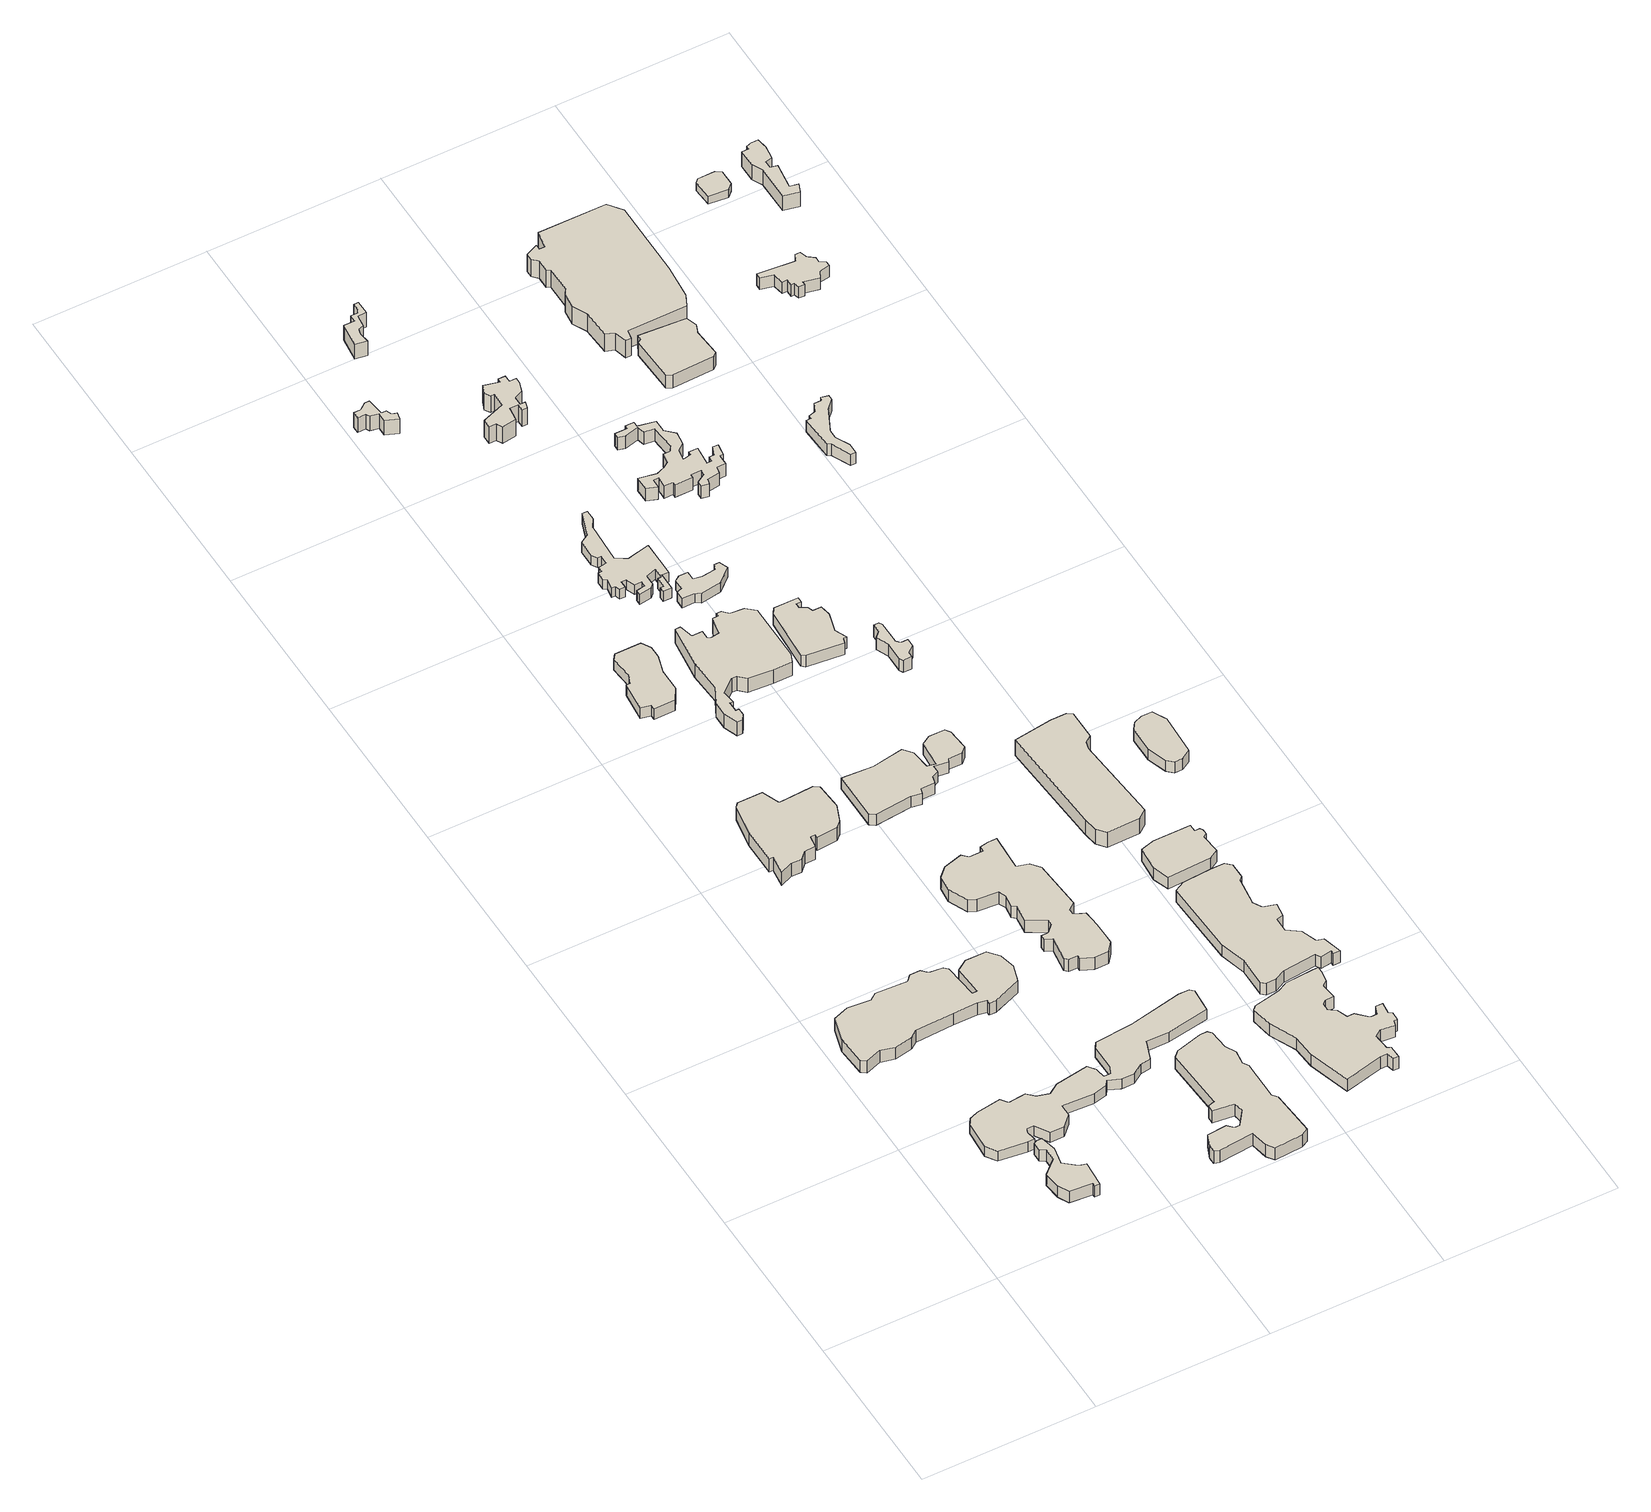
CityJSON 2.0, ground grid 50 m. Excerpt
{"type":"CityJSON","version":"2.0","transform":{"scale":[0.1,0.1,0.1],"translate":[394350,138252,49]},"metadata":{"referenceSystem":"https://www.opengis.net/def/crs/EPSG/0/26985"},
"CityObjects":{
"building1":{"type":"Building","attributes":{"measuredHeight":4.12,"roofElevation":57.24,"groundElevation":53.12,"footprintArea":104.8,"confidence":0.87,"heightSource":"learned pixel-footprint scale","storeysAboveGround":1},"geometry":[{"type":"Solid","lod":"1","boundaries":[[[[0,1,2,3,4,5,6,7,8,9,10,11,12,13,14,15]],[[16,17,18,19,20,21,22,23,24,25,26,27,28,29,30,31]],[[15,14,17,16]],[[14,13,18,17]],[[13,12,19,18]],[[12,11,20,19]],[[11,10,21,20]],[[10,9,22,21]],[[9,8,23,22]],[[8,7,24,23]],[[7,6,25,24]],[[6,5,26,25]],[[5,4,27,26]],[[4,3,28,27]],[[3,2,29,28]],[[2,1,30,29]],[[1,0,31,30]],[[0,15,16,31]]]]}]},
"building2":{"type":"Building","attributes":{"measuredHeight":4.44,"roofElevation":60.84,"groundElevation":56.4,"footprintArea":727,"confidence":0.87,"heightSource":"learned pixel-footprint scale","storeysAboveGround":1},"geometry":[{"type":"Solid","lod":"1","boundaries":[[[[32,33,34,35,36,37,38,39,40,41,42,43,44,45,46,47,48,49,50,51,52,53,54,55,56,57,58,59,60,61]],[[62,63,64,65,66,67,68,69,70,71,72,73,74,75,76,77,78,79,80,81,82,83,84,85,86,87,88,89,90,91]],[[61,60,63,62]],[[60,59,64,63]],[[59,58,65,64]],[[58,57,66,65]],[[57,56,67,66]],[[56,55,68,67]],[[55,54,69,68]],[[54,53,70,69]],[[53,52,71,70]],[[52,51,72,71]],[[51,50,73,72]],[[50,49,74,73]],[[49,48,75,74]],[[48,47,76,75]],[[47,46,77,76]],[[46,45,78,77]],[[45,44,79,78]],[[44,43,80,79]],[[43,42,81,80]],[[42,41,82,81]],[[41,40,83,82]],[[40,39,84,83]],[[39,38,85,84]],[[38,37,86,85]],[[37,36,87,86]],[[36,35,88,87]],[[35,34,89,88]],[[34,33,90,89]],[[33,32,91,90]],[[32,61,62,91]]]]}]},
"building3":{"type":"Building","attributes":{"measuredHeight":3.6,"roofElevation":56.82,"groundElevation":53.22,"footprintArea":720,"confidence":0.86,"heightSource":"learned pixel-footprint scale","storeysAboveGround":1},"geometry":[{"type":"Solid","lod":"1","boundaries":[[[[92,93,94,95,96,97,98,99,100,101,102,103,104,105,106,107,108,109,110,111,112,113,114,115,116,117,118,119,120,121,122,123,124,125,126,127,128,129,130,131,132]],[[133,134,135,136,137,138,139,140,141,142,143,144,145,146,147,148,149,150,151,152,153,154,155,156,157,158,159,160,161,162,163,164,165,166,167,168,169,170,171,172,173]],[[132,131,134,133]],[[131,130,135,134]],[[130,129,136,135]],[[129,128,137,136]],[[128,127,138,137]],[[127,126,139,138]],[[126,125,140,139]],[[125,124,141,140]],[[124,123,142,141]],[[123,122,143,142]],[[122,121,144,143]],[[121,120,145,144]],[[120,119,146,145]],[[119,118,147,146]],[[118,117,148,147]],[[117,116,149,148]],[[116,115,150,149]],[[115,114,151,150]],[[114,113,152,151]],[[113,112,153,152]],[[112,111,154,153]],[[111,110,155,154]],[[110,109,156,155]],[[109,108,157,156]],[[108,107,158,157]],[[107,106,159,158]],[[106,105,160,159]],[[105,104,161,160]],[[104,103,162,161]],[[103,102,163,162]],[[102,101,164,163]],[[101,100,165,164]],[[100,99,166,165]],[[99,98,167,166]],[[98,97,168,167]],[[97,96,169,168]],[[96,95,170,169]],[[95,94,171,170]],[[94,93,172,171]],[[93,92,173,172]],[[92,132,133,173]]]]}]},
"building4":{"type":"Building","attributes":{"measuredHeight":4.81,"roofElevation":65.11,"groundElevation":60.3,"footprintArea":425,"confidence":0.78,"heightSource":"learned pixel-footprint scale","storeysAboveGround":2},"geometry":[{"type":"Solid","lod":"1","boundaries":[[[[174,175,176,177,178,179,180,181,182,183,184,185,186,187,188,189,190,191,192,193]],[[194,195,196,197,198,199,200,201,202,203,204,205,206,207,208,209,210,211,212,213]],[[193,192,195,194]],[[192,191,196,195]],[[191,190,197,196]],[[190,189,198,197]],[[189,188,199,198]],[[188,187,200,199]],[[187,186,201,200]],[[186,185,202,201]],[[185,184,203,202]],[[184,183,204,203]],[[183,182,205,204]],[[182,181,206,205]],[[181,180,207,206]],[[180,179,208,207]],[[179,178,209,208]],[[178,177,210,209]],[[177,176,211,210]],[[176,175,212,211]],[[175,174,213,212]],[[174,193,194,213]]]]}]},
"building5":{"type":"Building","attributes":{"measuredHeight":3.94,"roofElevation":64.32,"groundElevation":60.38,"footprintArea":195.2,"confidence":0.85,"heightSource":"learned pixel-footprint scale","storeysAboveGround":1},"geometry":[{"type":"Solid","lod":"1","boundaries":[[[[214,215,216,217,218,219,220,221,222,223,224,225,226,227]],[[228,229,230,231,232,233,234,235,236,237,238,239,240,241]],[[227,226,229,228]],[[226,225,230,229]],[[225,224,231,230]],[[224,223,232,231]],[[223,222,233,232]],[[222,221,234,233]],[[221,220,235,234]],[[220,219,236,235]],[[219,218,237,236]],[[218,217,238,237]],[[217,216,239,238]],[[216,215,240,239]],[[215,214,241,240]],[[214,227,228,241]]]]}]},
"building6":{"type":"Building","attributes":{"measuredHeight":4.56,"roofElevation":54.21,"groundElevation":49.65,"footprintArea":566.2,"confidence":0.84,"heightSource":"learned pixel-footprint scale","storeysAboveGround":2},"geometry":[{"type":"Solid","lod":"1","boundaries":[[[[242,243,244,245,246,247,248,249,250,251,252,253,254,255,256,257,258,259,260,261,262,263,264,265,266,267,268,269]],[[270,271,272,273,274,275,276,277,278,279,280,281,282,283,284,285,286,287,288,289,290,291,292,293,294,295,296,297]],[[269,268,271,270]],[[268,267,272,271]],[[267,266,273,272]],[[266,265,274,273]],[[265,264,275,274]],[[264,263,276,275]],[[263,262,277,276]],[[262,261,278,277]],[[261,260,279,278]],[[260,259,280,279]],[[259,258,281,280]],[[258,257,282,281]],[[257,256,283,282]],[[256,255,284,283]],[[255,254,285,284]],[[254,253,286,285]],[[253,252,287,286]],[[252,251,288,287]],[[251,250,289,288]],[[250,249,290,289]],[[249,248,291,290]],[[248,247,292,291]],[[247,246,293,292]],[[246,245,294,293]],[[245,244,295,294]],[[244,243,296,295]],[[243,242,297,296]],[[242,269,270,297]]]]}]},
"building7":{"type":"Building","attributes":{"measuredHeight":4.41,"roofElevation":58.89,"groundElevation":54.48,"footprintArea":629.8,"confidence":0.8,"heightSource":"learned pixel-footprint scale","storeysAboveGround":1},"geometry":[{"type":"Solid","lod":"1","boundaries":[[[[298,299,300,301,302,303,304,305,306,307,308,309,310,311,312,313,314,315,316,317,318,319,320,321,322,323,324,325,326,327,328,329,330,331,332,333,334]],[[335,336,337,338,339,340,341,342,343,344,345,346,347,348,349,350,351,352,353,354,355,356,357,358,359,360,361,362,363,364,365,366,367,368,369,370,371]],[[334,333,336,335]],[[333,332,337,336]],[[332,331,338,337]],[[331,330,339,338]],[[330,329,340,339]],[[329,328,341,340]],[[328,327,342,341]],[[327,326,343,342]],[[326,325,344,343]],[[325,324,345,344]],[[324,323,346,345]],[[323,322,347,346]],[[322,321,348,347]],[[321,320,349,348]],[[320,319,350,349]],[[319,318,351,350]],[[318,317,352,351]],[[317,316,353,352]],[[316,315,354,353]],[[315,314,355,354]],[[314,313,356,355]],[[313,312,357,356]],[[312,311,358,357]],[[311,310,359,358]],[[310,309,360,359]],[[309,308,361,360]],[[308,307,362,361]],[[307,306,363,362]],[[306,305,364,363]],[[305,304,365,364]],[[304,303,366,365]],[[303,302,367,366]],[[302,301,368,367]],[[301,300,369,368]],[[300,299,370,369]],[[299,298,371,370]],[[298,334,335,371]]]]}]},
"building8":{"type":"Building","attributes":{"measuredHeight":5.1,"roofElevation":64.93,"groundElevation":59.83,"footprintArea":477.8,"confidence":0.82,"heightSource":"learned pixel-footprint scale","storeysAboveGround":2},"geometry":[{"type":"Solid","lod":"1","boundaries":[[[[372,373,374,375,376,377,378,379,380,381,382,383,384,385,386,387,388,389,390,391,392,393,394,395,396,397,398,399,400,401,402,403,404]],[[405,406,407,408,409,410,411,412,413,414,415,416,417,418,419,420,421,422,423,424,425,426,427,428,429,430,431,432,433,434,435,436,437]],[[404,403,406,405]],[[403,402,407,406]],[[402,401,408,407]],[[401,400,409,408]],[[400,399,410,409]],[[399,398,411,410]],[[398,397,412,411]],[[397,396,413,412]],[[396,395,414,413]],[[395,394,415,414]],[[394,393,416,415]],[[393,392,417,416]],[[392,391,418,417]],[[391,390,419,418]],[[390,389,420,419]],[[389,388,421,420]],[[388,387,422,421]],[[387,386,423,422]],[[386,385,424,423]],[[385,384,425,424]],[[384,383,426,425]],[[383,382,427,426]],[[382,381,428,427]],[[381,380,429,428]],[[380,379,430,429]],[[379,378,431,430]],[[378,377,432,431]],[[377,376,433,432]],[[376,375,434,433]],[[375,374,435,434]],[[374,373,436,435]],[[373,372,437,436]],[[372,404,405,437]]]]}]},
"building9":{"type":"Building","attributes":{"measuredHeight":5.39,"roofElevation":60.16,"groundElevation":54.77,"footprintArea":30,"confidence":0.73,"heightSource":"learned pixel-footprint scale","storeysAboveGround":2},"geometry":[{"type":"Solid","lod":"1","boundaries":[[[[438,439,440,441,442,443,444,445,446,447,448,449,450,451]],[[452,453,454,455,456,457,458,459,460,461,462,463,464,465]],[[451,450,453,452]],[[450,449,454,453]],[[449,448,455,454]],[[448,447,456,455]],[[447,446,457,456]],[[446,445,458,457]],[[445,444,459,458]],[[444,443,460,459]],[[443,442,461,460]],[[442,441,462,461]],[[441,440,463,462]],[[440,439,464,463]],[[439,438,465,464]],[[438,451,452,465]]]]}]},
"building10":{"type":"Building","attributes":{"measuredHeight":4.01,"roofElevation":62.03,"groundElevation":58.02,"footprintArea":373.2,"confidence":0.89,"heightSource":"learned pixel-footprint scale","storeysAboveGround":1},"geometry":[{"type":"Solid","lod":"1","boundaries":[[[[466,467,468,469,470,471,472,473,474,475,476,477,478,479,480,481,482,483,484,485,486,487,488]],[[489,490,491,492,493,494,495,496,497,498,499,500,501,502,503,504,505,506,507,508,509,510,511]],[[488,487,490,489]],[[487,486,491,490]],[[486,485,492,491]],[[485,484,493,492]],[[484,483,494,493]],[[483,482,495,494]],[[482,481,496,495]],[[481,480,497,496]],[[480,479,498,497]],[[479,478,499,498]],[[478,477,500,499]],[[477,476,501,500]],[[476,475,502,501]],[[475,474,503,502]],[[474,473,504,503]],[[473,472,505,504]],[[472,471,506,505]],[[471,470,507,506]],[[470,469,508,507]],[[469,468,509,508]],[[468,467,510,509]],[[467,466,511,510]],[[466,488,489,511]]]]}]},
"building11":{"type":"Building","attributes":{"measuredHeight":3.57,"roofElevation":62.95,"groundElevation":59.38,"footprintArea":201.2,"confidence":0.77,"heightSource":"learned pixel-footprint scale","storeysAboveGround":1},"geometry":[{"type":"Solid","lod":"1","boundaries":[[[[512,513,514,515,516,517,518,519,520,521,522,523,524,525,526,527,528,529,530,531,532,533,534,535,536,537,538,539,540,541,542,543,544,545,546,547,548,549,550,551,552]],[[553,554,555,556,557,558,559,560,561,562,563,564,565,566,567,568,569,570,571,572,573,574,575,576,577,578,579,580,581,582,583,584,585,586,587,588,589,590,591,592,593]],[[552,551,554,553]],[[551,550,555,554]],[[550,549,556,555]],[[549,548,557,556]],[[548,547,558,557]],[[547,546,559,558]],[[546,545,560,559]],[[545,544,561,560]],[[544,543,562,561]],[[543,542,563,562]],[[542,541,564,563]],[[541,540,565,564]],[[540,539,566,565]],[[539,538,567,566]],[[538,537,568,567]],[[537,536,569,568]],[[536,535,570,569]],[[535,534,571,570]],[[534,533,572,571]],[[533,532,573,572]],[[532,531,574,573]],[[531,530,575,574]],[[530,529,576,575]],[[529,528,577,576]],[[528,527,578,577]],[[527,526,579,578]],[[526,525,580,579]],[[525,524,581,580]],[[524,523,582,581]],[[523,522,583,582]],[[522,521,584,583]],[[521,520,585,584]],[[520,519,586,585]],[[519,518,587,586]],[[518,517,588,587]],[[517,516,589,588]],[[516,515,590,589]],[[515,514,591,590]],[[514,513,592,591]],[[513,512,593,592]],[[512,552,553,593]]]]}]},
"building12":{"type":"Building","attributes":{"measuredHeight":3.43,"roofElevation":63.16,"groundElevation":59.73,"footprintArea":72.8,"confidence":0.88,"heightSource":"learned pixel-footprint scale","storeysAboveGround":1},"geometry":[{"type":"Solid","lod":"1","boundaries":[[[[594,595,596,597,598,599,600,601,602,603,604,605,606,607,608]],[[609,610,611,612,613,614,615,616,617,618,619,620,621,622,623]],[[608,607,610,609]],[[607,606,611,610]],[[606,605,612,611]],[[605,604,613,612]],[[604,603,614,613]],[[603,602,615,614]],[[602,601,616,615]],[[601,600,617,616]],[[600,599,618,617]],[[599,598,619,618]],[[598,597,620,619]],[[597,596,621,620]],[[596,595,622,621]],[[595,594,623,622]],[[594,608,609,623]]]]}]},
"building13":{"type":"Building","attributes":{"measuredHeight":4.48,"roofElevation":55.13,"groundElevation":50.65,"footprintArea":612.5,"confidence":0.88,"heightSource":"learned pixel-footprint scale","storeysAboveGround":1},"geometry":[{"type":"Solid","lod":"1","boundaries":[[[[624,625,626,627,628,629,630,631,632,633,634,635,636,637,638,639,640,641,642,643,644,645,646,647,648,649,650,651,652,653,654,655,656,657,658,659,660]],[[661,662,663,664,665,666,667,668,669,670,671,672,673,674,675,676,677,678,679,680,681,682,683,684,685,686,687,688,689,690,691,692,693,694,695,696,697]],[[660,659,662,661]],[[659,658,663,662]],[[658,657,664,663]],[[657,656,665,664]],[[656,655,666,665]],[[655,654,667,666]],[[654,653,668,667]],[[653,652,669,668]],[[652,651,670,669]],[[651,650,671,670]],[[650,649,672,671]],[[649,648,673,672]],[[648,647,674,673]],[[647,646,675,674]],[[646,645,676,675]],[[645,644,677,676]],[[644,643,678,677]],[[643,642,679,678]],[[642,641,680,679]],[[641,640,681,680]],[[640,639,682,681]],[[639,638,683,682]],[[638,637,684,683]],[[637,636,685,684]],[[636,635,686,685]],[[635,634,687,686]],[[634,633,688,687]],[[633,632,689,688]],[[632,631,690,689]],[[631,630,691,690]],[[630,629,692,691]],[[629,628,693,692]],[[628,627,694,693]],[[627,626,695,694]],[[626,625,696,695]],[[625,624,697,696]],[[624,660,661,697]]]]}]},
"building14":{"type":"Building","attributes":{"measuredHeight":5.35,"roofElevation":58.22,"groundElevation":52.87,"footprintArea":36,"confidence":0.58,"heightSource":"learned pixel-footprint scale","storeysAboveGround":2},"geometry":[{"type":"Solid","lod":"1","boundaries":[[[[698,699,700,701,702,703,704,705,706,707,708,709,710,711]],[[712,713,714,715,716,717,718,719,720,721,722,723,724,725]],[[711,710,713,712]],[[710,709,714,713]],[[709,708,715,714]],[[708,707,716,715]],[[707,706,717,716]],[[706,705,718,717]],[[705,704,719,718]],[[704,703,720,719]],[[703,702,721,720]],[[702,701,722,721]],[[701,700,723,722]],[[700,699,724,723]],[[699,698,725,724]],[[698,711,712,725]]]]}]},
"building15":{"type":"Building","attributes":{"measuredHeight":4.18,"roofElevation":63.66,"groundElevation":59.48,"footprintArea":196,"confidence":0.87,"heightSource":"learned pixel-footprint scale","storeysAboveGround":1},"geometry":[{"type":"Solid","lod":"1","boundaries":[[[[726,727,728,729,730,731,732,733,734,735,736,737,738,739,740,741]],[[742,743,744,745,746,747,748,749,750,751,752,753,754,755,756,757]],[[741,740,743,742]],[[740,739,744,743]],[[739,738,745,744]],[[738,737,746,745]],[[737,736,747,746]],[[736,735,748,747]],[[735,734,749,748]],[[734,733,750,749]],[[733,732,751,750]],[[732,731,752,751]],[[731,730,753,752]],[[730,729,754,753]],[[729,728,755,754]],[[728,727,756,755]],[[727,726,757,756]],[[726,741,742,757]]]]}]},
"building16":{"type":"Building","attributes":{"measuredHeight":6.1,"roofElevation":60.27,"groundElevation":54.17,"footprintArea":97.2,"confidence":0.68,"heightSource":"learned pixel-footprint scale","storeysAboveGround":2},"geometry":[{"type":"Solid","lod":"1","boundaries":[[[[758,759,760,761,762,763,764,765,766,767,768,769,770,771,772,773,774,775,776,777,778,779,780,781]],[[782,783,784,785,786,787,788,789,790,791,792,793,794,795,796,797,798,799,800,801,802,803,804,805]],[[781,780,783,782]],[[780,779,784,783]],[[779,778,785,784]],[[778,777,786,785]],[[777,776,787,786]],[[776,775,788,787]],[[775,774,789,788]],[[774,773,790,789]],[[773,772,791,790]],[[772,771,792,791]],[[771,770,793,792]],[[770,769,794,793]],[[769,768,795,794]],[[768,767,796,795]],[[767,766,797,796]],[[766,765,798,797]],[[765,764,799,798]],[[764,763,800,799]],[[763,762,801,800]],[[762,761,802,801]],[[761,760,803,802]],[[760,759,804,803]],[[759,758,805,804]],[[758,781,782,805]]]]}]},
"building17":{"type":"Building","attributes":{"measuredHeight":4.31,"roofElevation":57.33,"groundElevation":53.02,"footprintArea":654,"confidence":0.88,"heightSource":"learned pixel-footprint scale","storeysAboveGround":1},"geometry":[{"type":"Solid","lod":"1","boundaries":[[[[806,807,808,809,810,811,812,813,814,815,816,817,818,819,820,821,822,823,824,825,826,827,828,829,830,831,832]],[[833,834,835,836,837,838,839,840,841,842,843,844,845,846,847,848,849,850,851,852,853,854,855,856,857,858,859]],[[832,831,834,833]],[[831,830,835,834]],[[830,829,836,835]],[[829,828,837,836]],[[828,827,838,837]],[[827,826,839,838]],[[826,825,840,839]],[[825,824,841,840]],[[824,823,842,841]],[[823,822,843,842]],[[822,821,844,843]],[[821,820,845,844]],[[820,819,846,845]],[[819,818,847,846]],[[818,817,848,847]],[[817,816,849,848]],[[816,815,850,849]],[[815,814,851,850]],[[814,813,852,851]],[[813,812,853,852]],[[812,811,854,853]],[[811,810,855,854]],[[810,809,856,855]],[[809,808,857,856]],[[808,807,858,857]],[[807,806,859,858]],[[806,832,833,859]]]]}]},
"building18":{"type":"Building","attributes":{"measuredHeight":4.53,"roofElevation":63.44,"groundElevation":58.91,"footprintArea":42.5,"confidence":0.66,"heightSource":"learned pixel-footprint scale","storeysAboveGround":2},"geometry":[{"type":"Solid","lod":"1","boundaries":[[[[860,861,862,863,864,865,866,867,868,869,870,871,872,873]],[[874,875,876,877,878,879,880,881,882,883,884,885,886,887]],[[873,872,875,874]],[[872,871,876,875]],[[871,870,877,876]],[[870,869,878,877]],[[869,868,879,878]],[[868,867,880,879]],[[867,866,881,880]],[[866,865,882,881]],[[865,864,883,882]],[[864,863,884,883]],[[863,862,885,884]],[[862,861,886,885]],[[861,860,887,886]],[[860,873,874,887]]]]}]},
"building19":{"type":"Building","attributes":{"measuredHeight":5.63,"roofElevation":61.1,"groundElevation":55.47,"footprintArea":567.2,"confidence":0.85,"heightSource":"learned pixel-footprint scale","storeysAboveGround":2},"geometry":[{"type":"Solid","lod":"1","boundaries":[[[[888,889,890,891,892,893,894,895,896,897,898,899]],[[900,901,902,903,904,905,906,907,908,909,910,911]],[[899,898,901,900]],[[898,897,902,901]],[[897,896,903,902]],[[896,895,904,903]],[[895,894,905,904]],[[894,893,906,905]],[[893,892,907,906]],[[892,891,908,907]],[[891,890,909,908]],[[890,889,910,909]],[[889,888,911,910]],[[888,899,900,911]]]]}]},
"building20":{"type":"Building","attributes":{"measuredHeight":4.23,"roofElevation":58.26,"groundElevation":54.03,"footprintArea":190.2,"confidence":0.86,"heightSource":"learned pixel-footprint scale","storeysAboveGround":1},"geometry":[{"type":"Solid","lod":"1","boundaries":[[[[912,913,914,915,916,917,918,919,920,921,922,923]],[[924,925,926,927,928,929,930,931,932,933,934,935]],[[923,922,925,924]],[[922,921,926,925]],[[921,920,927,926]],[[920,919,928,927]],[[919,918,929,928]],[[918,917,930,929]],[[917,916,931,930]],[[916,915,932,931]],[[915,914,933,932]],[[914,913,934,933]],[[913,912,935,934]],[[912,923,924,935]]]]}]},
"building21":{"type":"Building","attributes":{"measuredHeight":4.62,"roofElevation":63.05,"groundElevation":58.43,"footprintArea":191,"confidence":0.72,"heightSource":"learned pixel-footprint scale","storeysAboveGround":2},"geometry":[{"type":"Solid","lod":"1","boundaries":[[[[936,937,938,939,940,941,942,943,944,945,946,947,948,949,950,951,952,953,954,955,956,957,958,959,960,961,962,963,964,965,966,967,968,969,970,971,972,973,974,975,976,977,978,979,980,981,982,983,984,985,986,987]],[[988,989,990,991,992,993,994,995,996,997,998,999,1000,1001,1002,1003,1004,1005,1006,1007,1008,1009,1010,1011,1012,1013,1014,1015,1016,1017,1018,1019,1020,1021,1022,1023,1024,1025,1026,1027,1028,1029,1030,1031,1032,1033,1034,1035,1036,1037,1038,1039]],[[987,986,989,988]],[[986,985,990,989]],[[985,984,991,990]],[[984,983,992,991]],[[983,982,993,992]],[[982,981,994,993]],[[981,980,995,994]],[[980,979,996,995]],[[979,978,997,996]],[[978,977,998,997]],[[977,976,999,998]],[[976,975,1000,999]],[[975,974,1001,1000]],[[974,973,1002,1001]],[[973,972,1003,1002]],[[972,971,1004,1003]],[[971,970,1005,1004]],[[970,969,1006,1005]],[[969,968,1007,1006]],[[968,967,1008,1007]],[[967,966,1009,1008]],[[966,965,1010,1009]],[[965,964,1011,1010]],[[964,963,1012,1011]],[[963,962,1013,1012]],[[962,961,1014,1013]],[[961,960,1015,1014]],[[960,959,1016,1015]],[[959,958,1017,1016]],[[958,957,1018,1017]],[[957,956,1019,1018]],[[956,955,1020,1019]],[[955,954,1021,1020]],[[954,953,1022,1021]],[[953,952,1023,1022]],[[952,951,1024,1023]],[[951,950,1025,1024]],[[950,949,1026,1025]],[[949,948,1027,1026]],[[948,947,1028,1027]],[[947,946,1029,1028]],[[946,945,1030,1029]],[[945,944,1031,1030]],[[944,943,1032,1031]],[[943,942,1033,1032]],[[942,941,1034,1033]],[[941,940,1035,1034]],[[940,939,1036,1035]],[[939,938,1037,1036]],[[938,937,1038,1037]],[[937,936,1039,1038]],[[936,987,988,1039]]]]}]},
"building22":{"type":"Building","attributes":{"measuredHeight":4.11,"roofElevation":59.83,"groundElevation":55.72,"footprintArea":132.8,"confidence":0.88,"heightSource":"learned pixel-footprint scale","storeysAboveGround":1},"geometry":[{"type":"Solid","lod":"1","boundaries":[[[[1040,1041,1042,1043,1044,1045,1046,1047,1048,1049]],[[1050,1051,1052,1053,1054,1055,1056,1057,1058,1059]],[[1049,1048,1051,1050]],[[1048,1047,1052,1051]],[[1047,1046,1053,1052]],[[1046,1045,1054,1053]],[[1045,1044,1055,1054]],[[1044,1043,1056,1055]],[[1043,1042,1057,1056]],[[1042,1041,1058,1057]],[[1041,1040,1059,1058]],[[1040,1049,1050,1059]]]]}]},
"building23":{"type":"Building","attributes":{"measuredHeight":4.83,"roofElevation":59.29,"groundElevation":54.46,"footprintArea":218.2,"confidence":0.78,"heightSource":"learned pixel-footprint scale","storeysAboveGround":2},"geometry":[{"type":"Solid","lod":"1","boundaries":[[[[1060,1061,1062,1063,1064,1065,1066,1067,1068,1069]],[[1070,1071,1072,1073,1074,1075,1076,1077,1078,1079]],[[1069,1068,1071,1070]],[[1068,1067,1072,1071]],[[1067,1066,1073,1072]],[[1066,1065,1074,1073]],[[1065,1064,1075,1074]],[[1064,1063,1076,1075]],[[1063,1062,1077,1076]],[[1062,1061,1078,1077]],[[1061,1060,1079,1078]],[[1060,1069,1070,1079]]]]}]},
"building24":{"type":"Building","attributes":{"measuredHeight":4.17,"roofElevation":63.41,"groundElevation":59.24,"footprintArea":78.8,"confidence":0.67,"heightSource":"learned pixel-footprint scale","storeysAboveGround":1},"geometry":[{"type":"Solid","lod":"1","boundaries":[[[[1080,1081,1082,1083,1084,1085,1086,1087,1088,1089,1090,1091,1092,1093,1094,1095,1096]],[[1097,1098,1099,1100,1101,1102,1103,1104,1105,1106,1107,1108,1109,1110,1111,1112,1113]],[[1096,1095,1098,1097]],[[1095,1094,1099,1098]],[[1094,1093,1100,1099]],[[1093,1092,1101,1100]],[[1092,1091,1102,1101]],[[1091,1090,1103,1102]],[[1090,1089,1104,1103]],[[1089,1088,1105,1104]],[[1088,1087,1106,1105]],[[1087,1086,1107,1106]],[[1086,1085,1108,1107]],[[1085,1084,1109,1108]],[[1084,1083,1110,1109]],[[1083,1082,1111,1110]],[[1082,1081,1112,1111]],[[1081,1080,1113,1112]],[[1080,1096,1097,1113]]]]}]},
"building25":{"type":"Building","attributes":{"measuredHeight":6.35,"roofElevation":56.17,"groundElevation":49.82,"footprintArea":1016.5,"confidence":0.82,"heightSource":"learned pixel-footprint scale","storeysAboveGround":2},"geometry":[{"type":"Solid","lod":"1","boundaries":[[[[1114,1115,1116,1117,1118,1119,1120,1121,1122,1123,1124,1125,1126,1127,1128,1129,1130,1131,1132,1133,1134,1135,1136]],[[1137,1138,1139,1140,1141,1142,1143,1144,1145,1146,1147,1148,1149,1150,1151,1152,1153,1154,1155,1156,1157,1158,1159]],[[1136,1135,1138,1137]],[[1135,1134,1139,1138]],[[1134,1133,1140,1139]],[[1133,1132,1141,1140]],[[1132,1131,1142,1141]],[[1131,1130,1143,1142]],[[1130,1129,1144,1143]],[[1129,1128,1145,1144]],[[1128,1127,1146,1145]],[[1127,1126,1147,1146]],[[1126,1125,1148,1147]],[[1125,1124,1149,1148]],[[1124,1123,1150,1149]],[[1123,1122,1151,1150]],[[1122,1121,1152,1151]],[[1121,1120,1153,1152]],[[1120,1119,1154,1153]],[[1119,1118,1155,1154]],[[1118,1117,1156,1155]],[[1117,1116,1157,1156]],[[1116,1115,1158,1157]],[[1115,1114,1159,1158]],[[1114,1136,1137,1159]]]]}]},
"building26":{"type":"Building","attributes":{"measuredHeight":4.24,"roofElevation":58.59,"groundElevation":54.35,"footprintArea":95.8,"confidence":0.71,"heightSource":"learned pixel-footprint scale","storeysAboveGround":1},"geometry":[{"type":"Solid","lod":"1","boundaries":[[[[1160,1161,1162,1163,1164,1165,1166,1167,1168,1169,1170,1171,1172,1173,1174,1175,1176,1177,1178,1179]],[[1180,1181,1182,1183,1184,1185,1186,1187,1188,1189,1190,1191,1192,1193,1194,1195,1196,1197,1198,1199]],[[1179,1178,1181,1180]],[[1178,1177,1182,1181]],[[1177,1176,1183,1182]],[[1176,1175,1184,1183]],[[1175,1174,1185,1184]],[[1174,1173,1186,1185]],[[1173,1172,1187,1186]],[[1172,1171,1188,1187]],[[1171,1170,1189,1188]],[[1170,1169,1190,1189]],[[1169,1168,1191,1190]],[[1168,1167,1192,1191]],[[1167,1166,1193,1192]],[[1166,1165,1194,1193]],[[1165,1164,1195,1194]],[[1164,1163,1196,1195]],[[1163,1162,1197,1196]],[[1162,1161,1198,1197]],[[1161,1160,1199,1198]],[[1160,1179,1180,1199]]]]}]},
"building27":{"type":"Building","attributes":{"measuredHeight":2.87,"roofElevation":54,"groundElevation":51.13,"footprintArea":48.2,"confidence":0.84,"heightSource":"learned pixel-footprint scale","storeysAboveGround":1},"geometry":[{"type":"Solid","lod":"1","boundaries":[[[[1200,1201,1202,1203,1204,1205,1206]],[[1207,1208,1209,1210,1211,1212,1213]],[[1206,1205,1208,1207]],[[1205,1204,1209,1208]],[[1204,1203,1210,1209]],[[1203,1202,1211,1210]],[[1202,1201,1212,1211]],[[1201,1200,1213,1212]],[[1200,1206,1207,1213]]]]}]},
"building28":{"type":"Building","attributes":{"measuredHeight":5.48,"roofElevation":56.46,"groundElevation":50.98,"footprintArea":84.8,"confidence":0.66,"heightSource":"learned pixel-footprint scale","storeysAboveGround":2},"geometry":[{"type":"Solid","lod":"1","boundaries":[[[[1214,1215,1216,1217,1218,1219,1220,1221,1222,1223,1224,1225,1226,1227,1228,1229]],[[1230,1231,1232,1233,1234,1235,1236,1237,1238,1239,1240,1241,1242,1243,1244,1245]],[[1229,1228,1231,1230]],[[1228,1227,1232,1231]],[[1227,1226,1233,1232]],[[1226,1225,1234,1233]],[[1225,1224,1235,1234]],[[1224,1223,1236,1235]],[[1223,1222,1237,1236]],[[1222,1221,1238,1237]],[[1221,1220,1239,1238]],[[1220,1219,1240,1239]],[[1219,1218,1241,1240]],[[1218,1217,1242,1241]],[[1217,1216,1243,1242]],[[1216,1215,1244,1243]],[[1215,1214,1245,1244]],[[1214,1229,1230,1245]]]]}]}
},
"vertices":[
[297,297,41],[307,252,41],[297,202,41],[332,172,41],[352,167,41],[347,92,41],[332,92,41],[332,101,41],[267,107,41],[252,137,41],[247,186,41],[287,222,41],[287,257,41],[272,267,41],[272,292,41],[282,297,41],[282,297,82],[272,292,82],[272,267,82],[287,257,82],[287,222,82],[247,186,82],[252,137,82],[267,107,82],[332,101,82],[332,92,82],[347,92,82],[352,167,82],[332,172,82],[297,202,82],[307,252,82],[297,297,82],
[297,913,74],[312,897,74],[352,893,74],[362,882,74],[372,782,74],[387,782,74],[382,867,74],[412,887,74],[472,887,74],[497,857,74],[507,812,74],[492,762,74],[412,732,74],[392,732,74],[392,742,74],[367,747,74],[297,747,74],[187,742,74],[167,727,74],[116,717,74],[76,727,74],[31,712,74],[17,722,74],[11,807,74],[31,877,74],[76,893,74],[141,887,74],[161,902,74],[252,897,74],[267,913,74],[267,913,118],[252,897,118],[161,902,118],[141,887,118],[76,893,118],[31,877,118],[11,807,118],[17,722,118],[31,712,118],[76,727,118],[116,717,118],[167,727,118],[187,742,118],[297,747,118],[367,747,118],[392,742,118],[392,732,118],[412,732,118],[492,762,118],[507,812,118],[497,857,118],[472,887,118],[412,887,118],[382,867,118],[387,782,118],[372,782,118],[362,882,118],[352,893,118],[312,897,118],[297,913,118],
[867,557,42],[877,547,42],[872,477,42],[752,457,42],[687,457,42],[667,402,42],[637,397,42],[607,377,42],[572,377,42],[537,392,42],[527,377,42],[487,367,42],[397,372,42],[397,337,42],[367,307,42],[327,307,42],[302,347,42],[282,347,42],[277,337,42],[282,307,42],[262,307,42],[181,317,42],[161,347,42],[167,432,42],[177,447,42],[202,457,42],[272,467,42],[287,447,42],[337,452,42],[357,432,42],[392,422,42],[422,442,42],[517,457,42],[532,437,42],[537,407,42],[557,407,42],[567,427,42],[567,502,42],[577,517,42],[687,527,42],[837,557,42],[837,557,78],[687,527,78],[577,517,78],[567,502,78],[567,427,78],[557,407,78],[537,407,78],[532,437,78],[517,457,78],[422,442,78],[392,422,78],[357,432,78],[337,452,78],[287,447,78],[272,467,78],[202,457,78],[177,447,78],[167,432,78],[161,347,78],[181,317,78],[262,307,78],[282,307,78],[277,337,78],[282,347,78],[302,347,78],[327,307,78],[367,307,78],[397,337,78],[397,372,78],[487,367,78],[527,377,78],[537,392,78],[572,377,78],[607,377,78],[637,397,78],[667,402,78],[687,457,78],[752,457,78],[872,477,78],[877,547,78],[867,557,78],
[232,1598,113],[252,1548,113],[352,1553,113],[367,1543,113],[372,1468,113],[352,1418,113],[337,1403,113],[277,1398,113],[277,1408,113],[262,1408,113],[257,1373,113],[226,1373,113],[206,1353,113],[177,1353,113],[141,1338,113],[147,1393,113],[136,1393,113],[136,1498,113],[152,1588,113],[161,1598,113],[161,1598,161],[152,1588,161],[136,1498,161],[136,1393,161],[147,1393,161],[141,1338,161],[177,1353,161],[206,1353,161],[226,1373,161],[257,1373,161],[262,1408,161],[277,1408,161],[277,1398,161],[337,1403,161],[352,1418,161],[372,1468,161],[367,1543,161],[352,1553,161],[252,1548,161],[232,1598,161],
[222,2194,114],[237,2168,114],[237,2134,114],[222,2083,114],[222,2018,114],[202,1984,114],[141,1984,114],[141,1998,114],[112,2004,114],[121,2089,114],[132,2089,114],[141,2114,114],[136,2179,114],[147,2194,114],[147,2194,153],[136,2179,153],[141,2114,153],[132,2089,153],[121,2089,153],[112,2004,153],[141,1998,153],[141,1984,153],[202,1984,153],[222,2018,153],[222,2083,153],[237,2134,153],[237,2168,153],[222,2194,153],
[848,432,7],[857,422,7],[862,367,7],[877,337,7],[872,297,7],[882,282,7],[882,167,7],[893,152,7],[902,22,7],[882,11,7],[802,6,7],[787,27,7],[777,76,7],[677,67,7],[662,72,7],[662,92,7],[677,127,7],[732,132,7],[747,116,7],[762,116,7],[792,157,7],[787,186,7],[727,192,7],[727,212,7],[747,217,7],[737,397,7],[752,412,7],[827,432,7],[827,432,52],[752,412,52],[737,397,52],[747,217,52],[727,212,52],[727,192,52],[787,186,52],[792,157,52],[762,116,52],[747,116,52],[732,132,52],[677,127,52],[662,92,52],[662,72,52],[677,67,52],[777,76,52],[787,27,52],[802,6,52],[882,11,52],[902,22,52],[893,152,52],[882,167,52],[882,282,52],[872,297,52],[877,337,52],[862,367,52],[857,422,52],[848,432,52],
[692,1223,55],[687,1118,55],[722,1108,55],[742,1082,55],[752,938,55],[732,922,55],[732,907,55],[762,893,55],[767,847,55],[767,777,55],[747,752,55],[707,752,55],[672,767,55],[672,777,55],[647,777,55],[637,787,55],[647,857,55],[627,867,55],[627,882,55],[647,882,55],[667,902,55],[667,918,55],[617,947,55],[622,998,55],[612,1007,55],[617,1043,55],[607,1063,55],[547,1068,55],[527,1077,55],[502,1133,55],[507,1178,55],[532,1203,55],[587,1218,55],[602,1203,55],[642,1203,55],[642,1218,55],[667,1223,55],[667,1223,99],[642,1218,99],[642,1203,99],[602,1203,99],[587,1218,99],[532,1203,99],[507,1178,99],[502,1133,99],[527,1077,99],[547,1068,99],[607,1063,99],[617,1043,99],[612,1007,99],[622,998,99],[617,947,99],[667,918,99],[667,902,99],[647,882,99],[627,882,99],[627,867,99],[647,857,99],[637,787,99],[647,777,99],[672,777,99],[672,767,99],[707,752,99],[747,752,99],[767,777,99],[767,847,99],[762,893,99],[732,907,99],[732,922,99],[752,938,99],[742,1082,99],[722,1108,99],[687,1118,99],[692,1223,99],
[332,2188,108],[342,2148,108],[372,2148,108],[372,2123,108],[382,2119,108],[407,2123,108],[412,2164,108],[417,2174,108],[432,2174,108],[432,2184,108],[447,2184,108],[462,2168,108],[502,2164,108],[527,2143,108],[527,1973,108],[517,1948,108],[462,1948,108],[392,1953,108],[372,1973,108],[357,1973,108],[317,1939,108],[322,1903,108],[312,1903,108],[312,1874,108],[322,1874,108],[322,1853,108],[312,1838,108],[297,1838,108],[282,1878,108],[282,1919,108],[307,1968,108],[302,2063,108],[317,2188,108],[317,2188,159],[302,2063,159],[307,1968,159],[282,1919,159],[282,1878,159],[297,1838,159],[312,1838,159],[322,1853,159],[322,1874,159],[312,1874,159],[312,1903,159],[322,1903,159],[317,1939,159],[357,1973,159],[372,1973,159],[392,1953,159],[462,1948,159],[517,1948,159],[527,1973,159],[527,2143,159],[502,2164,159],[462,2168,159],[447,2184,159],[432,2184,159],[432,2174,159],[417,2174,159],[412,2164,159],[407,2123,159],[382,2119,159],[372,2123,159],[372,2148,159],[342,2148,159],[332,2188,159],
[56,3275,58],[62,3225,58],[76,3225,58],[82,3210,58],[96,3205,58],[92,3185,58],[56,3200,58],[56,3225,58],[31,3230,58],[26,3240,58],[2,3240,58],[2,3260,58],[22,3260,58],[42,3275,58],[42,3275,112],[22,3260,112],[2,3260,112],[2,3240,112],[26,3240,112],[31,3230,112],[56,3225,112],[56,3200,112],[92,3185,112],[96,3205,112],[82,3210,112],[76,3225,112],[62,3225,112],[56,3275,112],
[747,1583,90],[757,1568,90],[762,1508,90],[747,1493,90],[707,1493,90],[702,1483,90],[662,1488,90],[662,1468,90],[642,1458,90],[637,1438,90],[597,1438,90],[592,1423,90],[562,1428,90],[457,1418,90],[442,1428,90],[442,1568,90],[532,1563,90],[622,1578,90],[642,1553,90],[647,1498,90],[672,1493,90],[677,1568,90],[702,1583,90],[702,1583,130],[677,1568,130],[672,1493,130],[647,1498,130],[642,1553,130],[622,1578,130],[532,1563,130],[442,1568,130],[442,1428,130],[457,1418,130],[562,1428,130],[592,1423,130],[597,1438,130],[637,1438,130],[642,1458,130],[662,1468,130],[662,1488,130],[702,1483,130],[707,1493,130],[747,1493,130],[762,1508,130],[757,1568,130],[747,1583,130],
[332,2659,104],[332,2629,104],[317,2604,104],[312,2489,104],[342,2469,104],[407,2484,104],[407,2379,104],[387,2379,104],[387,2329,104],[362,2329,104],[362,2344,104],[372,2344,104],[372,2374,104],[382,2374,104],[382,2404,104],[352,2394,104],[352,2364,104],[342,2354,104],[307,2349,104],[307,2364,104],[332,2369,104],[332,2384,104],[312,2384,104],[302,2409,104],[287,2409,104],[287,2389,104],[272,2389,104],[267,2404,104],[257,2404,104],[262,2434,104],[252,2439,104],[252,2464,104],[262,2464,104],[262,2479,104],[287,2484,104],[287,2509,104],[277,2509,104],[267,2524,104],[267,2574,104],[292,2589,104],[317,2659,104],[317,2659,140],[292,2589,140],[267,2574,140],[267,2524,140],[277,2509,140],[287,2509,140],[287,2484,140],[262,2479,140],[262,2464,140],[252,2464,140],[252,2439,140],[262,2434,140],[257,2404,140],[267,2404,140],[272,2389,140],[287,2389,140],[287,2409,140],[302,2409,140],[312,2384,140],[332,2384,140],[332,2369,140],[307,2364,140],[307,2349,140],[342,2354,140],[352,2364,140],[352,2394,140],[382,2404,140],[382,2374,140],[372,2374,140],[372,2344,140],[362,2344,140],[362,2329,140],[387,2329,140],[387,2379,140],[407,2379,140],[407,2484,140],[342,2469,140],[312,2489,140],[317,2604,140],[332,2629,140],[332,2659,140],
[447,2354,107],[447,2329,107],[472,2324,107],[512,2329,107],[517,2344,107],[532,2344,107],[542,2319,107],[502,2284,107],[442,2274,107],[427,2284,107],[392,2284,107],[392,2309,107],[407,2314,107],[407,2344,107],[422,2354,107],[422,2354,142],[407,2344,142],[407,2314,142],[392,2309,142],[392,2284,142],[427,2284,142],[442,2274,142],[502,2284,142],[542,2319,142],[532,2344,142],[517,2344,142],[512,2329,142],[472,2324,142],[447,2329,142],[447,2354,142],
[1193,477,17],[1193,462,17],[1187,427,17],[1173,417,17],[1178,372,17],[1153,372,17],[1142,362,17],[1142,342,17],[1162,327,17],[1173,297,17],[1193,297,17],[1223,267,17],[1243,267,17],[1253,292,17],[1272,292,17],[1268,257,17],[1278,252,17],[1278,227,17],[1268,227,17],[1263,212,17],[1223,217,17],[1203,202,17],[1207,157,17],[1218,152,17],[1218,116,17],[1203,116,17],[1198,137,17],[1178,137,17],[1068,112,17],[1032,232,17],[1027,297,17],[992,372,17],[982,432,17],[992,442,17],[1068,457,17],[1097,472,17],[1178,477,17],[1178,477,61],[1097,472,61],[1068,457,61],[992,442,61],[982,432,61],[992,372,61],[1027,297,61],[1032,232,61],[1068,112,61],[1178,137,61],[1198,137,61],[1203,116,61],[1218,116,61],[1218,152,61],[1207,157,61],[1203,202,61],[1223,217,61],[1263,212,61],[1268,227,61],[1278,227,61],[1278,252,61],[1268,257,61],[1272,292,61],[1253,292,61],[1243,267,61],[1223,267,61],[1193,297,61],[1173,297,61],[1162,327,61],[1142,342,61],[1142,362,61],[1153,372,61],[1178,372,61],[1173,417,61],[1187,427,61],[1193,462,61],[1193,477,61],
[206,3595,39],[206,3555,39],[181,3555,39],[177,3520,39],[161,3515,39],[157,3500,39],[161,3470,39],[127,3475,39],[136,3545,39],[167,3545,39],[167,3565,39],[187,3565,39],[192,3575,39],[192,3595,39],[192,3595,92],[192,3575,92],[187,3565,92],[167,3565,92],[167,3545,92],[136,3545,92],[127,3475,92],[161,3470,92],[157,3500,92],[161,3515,92],[177,3520,92],[181,3555,92],[206,3555,92],[206,3595,92],
[642,2139,105],[642,2123,105],[627,2123,105],[627,2109,105],[647,2098,105],[652,2083,105],[677,2083,105],[682,2053,105],[667,1998,105],[682,1964,105],[672,1964,105],[667,1948,105],[562,1959,105],[552,1968,105],[562,2123,105],[572,2139,105],[572,2139,147],[562,2123,147],[552,1968,147],[562,1959,147],[667,1948,147],[672,1964,147],[682,1964,147],[667,1998,147],[682,2053,147],[677,2083,147],[652,2083,147],[647,2098,147],[627,2109,147],[627,2123,147],[642,2123,147],[642,2139,147],
[372,3169,52],[372,3180,52],[392,3180,52],[392,3160,52],[412,3160,52],[412,3144,52],[402,3115,52],[377,3104,52],[377,3079,52],[392,3079,52],[387,3059,52],[372,3059,52],[372,3079,52],[347,3079,52],[342,3039,52],[302,3034,52],[292,3050,52],[272,3050,52],[272,3075,52],[337,3099,52],[337,3140,52],[327,3140,52],[317,3155,52],[327,3180,52],[327,3180,113],[317,3155,113],[327,3140,113],[337,3140,113],[337,3099,113],[272,3075,113],[272,3050,113],[292,3050,113],[302,3034,113],[342,3039,113],[347,3079,113],[372,3079,113],[372,3059,113],[387,3059,113],[392,3079,113],[377,3079,113],[377,3104,113],[402,3115,113],[412,3144,113],[412,3160,113],[392,3160,113],[392,3180,113],[372,3180,113],[372,3169,113],
[1153,882,40],[1168,867,40],[1168,822,40],[1158,812,40],[1148,732,40],[1162,707,40],[1198,697,40],[1193,657,40],[1173,652,40],[1173,612,40],[1207,587,40],[1223,542,40],[1243,537,40],[1258,482,40],[1238,482,40],[1238,492,40],[1207,487,40],[1198,502,40],[1102,492,40],[1072,477,40],[1043,477,40],[1032,487,40],[1032,572,40],[1012,647,40],[1003,862,40],[1032,877,40],[1113,882,40],[1113,882,83],[1032,877,83],[1003,862,83],[1012,647,83],[1032,572,83],[1032,487,83],[1043,477,83],[1072,477,83],[1102,492,83],[1198,502,83],[1207,487,83],[1238,492,83],[1238,482,83],[1258,482,83],[1243,537,83],[1223,542,83],[1207,587,83],[1173,612,83],[1173,652,83],[1193,657,83],[1198,697,83],[1162,707,83],[1148,732,83],[1158,812,83],[1168,822,83],[1168,867,83],[1153,882,83],
[777,1968,99],[782,1959,99],[782,1894,99],[792,1883,99],[812,1883,99],[812,1858,99],[792,1843,99],[792,1828,99],[767,1828,99],[762,1838,99],[762,1894,99],[747,1928,99],[762,1943,99],[762,1968,99],[762,1968,144],[762,1943,144],[747,1928,144],[762,1894,144],[762,1838,144],[767,1828,144],[792,1828,144],[792,1843,144],[812,1858,144],[812,1883,144],[792,1883,144],[782,1894,144],[782,1959,144],[777,1968,144],
[1043,1488,65],[1057,1478,65],[1057,1393,65],[1037,1378,65],[1032,1358,65],[1052,1108,65],[1027,1088,65],[933,1088,65],[913,1113,65],[907,1153,65],[887,1473,65],[998,1488,65],[998,1488,121],[887,1473,121],[907,1153,121],[913,1113,121],[933,1088,121],[1027,1088,121],[1052,1108,121],[1032,1358,121],[1037,1378,121],[1057,1393,121],[1057,1478,121],[1043,1488,121],
[1138,1028,50],[1138,1007,50],[1153,1007,50],[1158,998,50],[1158,983,50],[1148,978,50],[1153,922,50],[1128,907,50],[1003,902,50],[987,947,50],[992,1017,50],[1032,1028,50],[1032,1028,93],[992,1017,93],[987,947,93],[1003,902,93],[1128,907,93],[1153,922,93],[1148,978,93],[1158,983,93],[1158,998,93],[1153,1007,93],[1138,1007,93],[1138,1028,93],
[582,2864,94],[582,2849,94],[632,2839,94],[632,2804,94],[657,2779,94],[652,2739,94],[632,2724,94],[627,2694,94],[652,2699,94],[652,2709,94],[677,2709,94],[672,2654,94],[687,2654,94],[687,2669,94],[702,2669,94],[712,2694,94],[727,2694,94],[722,2659,94],[712,2659,94],[712,2629,94],[687,2629,94],[682,2609,94],[647,2604,94],[642,2589,94],[622,2594,94],[622,2609,94],[647,2624,94],[647,2639,94],[617,2639,94],[617,2629,94],[567,2629,94],[567,2639,94],[542,2639,94],[542,2669,94],[527,2669,94],[527,2644,94],[497,2654,94],[497,2694,94],[547,2684,94],[572,2694,94],[587,2704,94],[592,2734,94],[612,2734,94],[622,2749,94],[617,2819,94],[587,2824,94],[582,2844,94],[542,2834,94],[522,2839,94],[522,2854,94],[557,2854,94],[557,2864,94],[557,2864,140],[557,2854,140],[522,2854,140],[522,2839,140],[542,2834,140],[582,2844,140],[587,2824,140],[617,2819,140],[622,2749,140],[612,2734,140],[592,2734,140],[587,2704,140],[572,2694,140],[547,2684,140],[497,2694,140],[497,2654,140],[527,2644,140],[527,2669,140],[542,2669,140],[542,2639,140],[567,2639,140],[567,2629,140],[617,2629,140],[617,2639,140],[647,2639,140],[647,2624,140],[622,2609,140],[622,2594,140],[642,2589,140],[647,2604,140],[682,2609,140],[687,2629,140],[712,2629,140],[712,2659,140],[722,2659,140],[727,2694,140],[712,2694,140],[702,2669,140],[687,2669,140],[687,2654,140],[672,2654,140],[677,2709,140],[652,2709,140],[652,2699,140],[627,2694,140],[632,2724,140],[652,2739,140],[657,2779,140],[632,2804,140],[632,2839,140],[582,2849,140],[582,2864,140],
[1238,1398,67],[1258,1358,67],[1253,1238,67],[1227,1223,67],[1203,1223,67],[1187,1238,67],[1168,1293,67],[1168,1368,67],[1182,1388,67],[1207,1398,67],[1207,1398,108],[1182,1388,108],[1168,1368,108],[1168,1293,108],[1187,1238,108],[1203,1223,108],[1227,1223,108],[1253,1238,108],[1258,1358,108],[1238,1398,108],
[887,3135,55],[897,3104,55],[887,3079,55],[893,2999,55],[882,2989,55],[762,2985,55],[747,2994,55],[742,3124,55],[752,3129,55],[752,3144,55],[752,3144,103],[752,3129,103],[742,3124,103],[747,2994,103],[762,2985,103],[882,2989,103],[893,2999,103],[887,3079,103],[897,3104,103],[887,3135,103],
[1048,2699,102],[1048,2684,102],[1023,2659,102],[992,2594,102],[992,2569,102],[1012,2529,102],[1012,2499,102],[998,2499,102],[972,2554,102],[962,2559,102],[958,2654,102],[972,2654,102],[972,2664,102],[992,2669,102],[1003,2694,102],[1023,2694,102],[1027,2704,102],[1027,2704,144],[1023,2694,144],[1003,2694,144],[992,2669,144],[972,2664,144],[972,2654,144],[958,2654,144],[962,2559,144],[972,2554,144],[998,2499,144],[1012,2499,144],[1012,2529,144],[992,2569,144],[992,2594,144],[1023,2659,144],[1048,2684,144],[1048,2699,144],
[917,3595,8],[947,3555,8],[947,3330,8],[938,3230,8],[922,3195,8],[752,3195,8],[747,3169,8],[732,3169,8],[722,3205,8],[697,3214,8],[692,3295,8],[672,3335,8],[677,3380,8],[687,3395,8],[687,3470,8],[677,3475,8],[677,3510,8],[662,3525,8],[662,3545,8],[697,3560,8],[697,3545,8],[712,3545,8],[722,3595,8],[722,3595,72],[712,3545,72],[697,3545,72],[697,3560,72],[662,3545,72],[662,3525,72],[677,3510,72],[677,3475,72],[687,3470,72],[687,3395,72],[677,3380,72],[672,3335,72],[692,3295,72],[697,3214,72],[722,3205,72],[732,3169,72],[747,3169,72],[752,3195,72],[922,3195,72],[938,3230,72],[947,3330,72],[947,3555,72],[917,3595,72],
[1248,3195,54],[1253,3175,54],[1272,3160,54],[1272,3144,54],[1288,3135,54],[1288,3120,54],[1258,3115,54],[1248,3095,54],[1203,3104,54],[1203,3095,54],[1187,3095,54],[1182,3110,54],[1173,3110,54],[1173,3129,54],[1158,3129,54],[1153,3160,54],[1117,3169,54],[1117,3185,54],[1223,3175,54],[1233,3195,54],[1233,3195,96],[1223,3175,96],[1117,3185,96],[1117,3169,96],[1153,3160,96],[1158,3129,96],[1173,3129,96],[1173,3110,96],[1182,3110,96],[1187,3095,96],[1203,3095,96],[1203,3104,96],[1248,3095,96],[1258,3115,96],[1288,3120,96],[1288,3135,96],[1272,3144,96],[1272,3160,96],[1253,3175,96],[1248,3195,96],
[1218,3575,21],[1233,3565,21],[1233,3520,21],[1218,3505,21],[1162,3510,21],[1158,3565,21],[1168,3575,21],[1168,3575,50],[1158,3565,50],[1162,3510,50],[1218,3505,50],[1233,3520,50],[1233,3565,50],[1218,3575,50],
[1353,3595,20],[1358,3565,20],[1353,3525,20],[1333,3520,20],[1333,3500,20],[1353,3495,20],[1343,3420,20],[1368,3415,20],[1358,3390,20],[1313,3400,20],[1313,3500,20],[1298,3530,20],[1298,3580,20],[1318,3580,20],[1318,3590,20],[1333,3595,20],[1333,3595,75],[1318,3590,75],[1318,3580,75],[1298,3580,75],[1298,3530,75],[1313,3500,75],[1313,3400,75],[1358,3390,75],[1368,3415,75],[1343,3420,75],[1353,3495,75],[1333,3500,75],[1333,3520,75],[1353,3525,75],[1358,3565,75],[1353,3595,75]
]}
